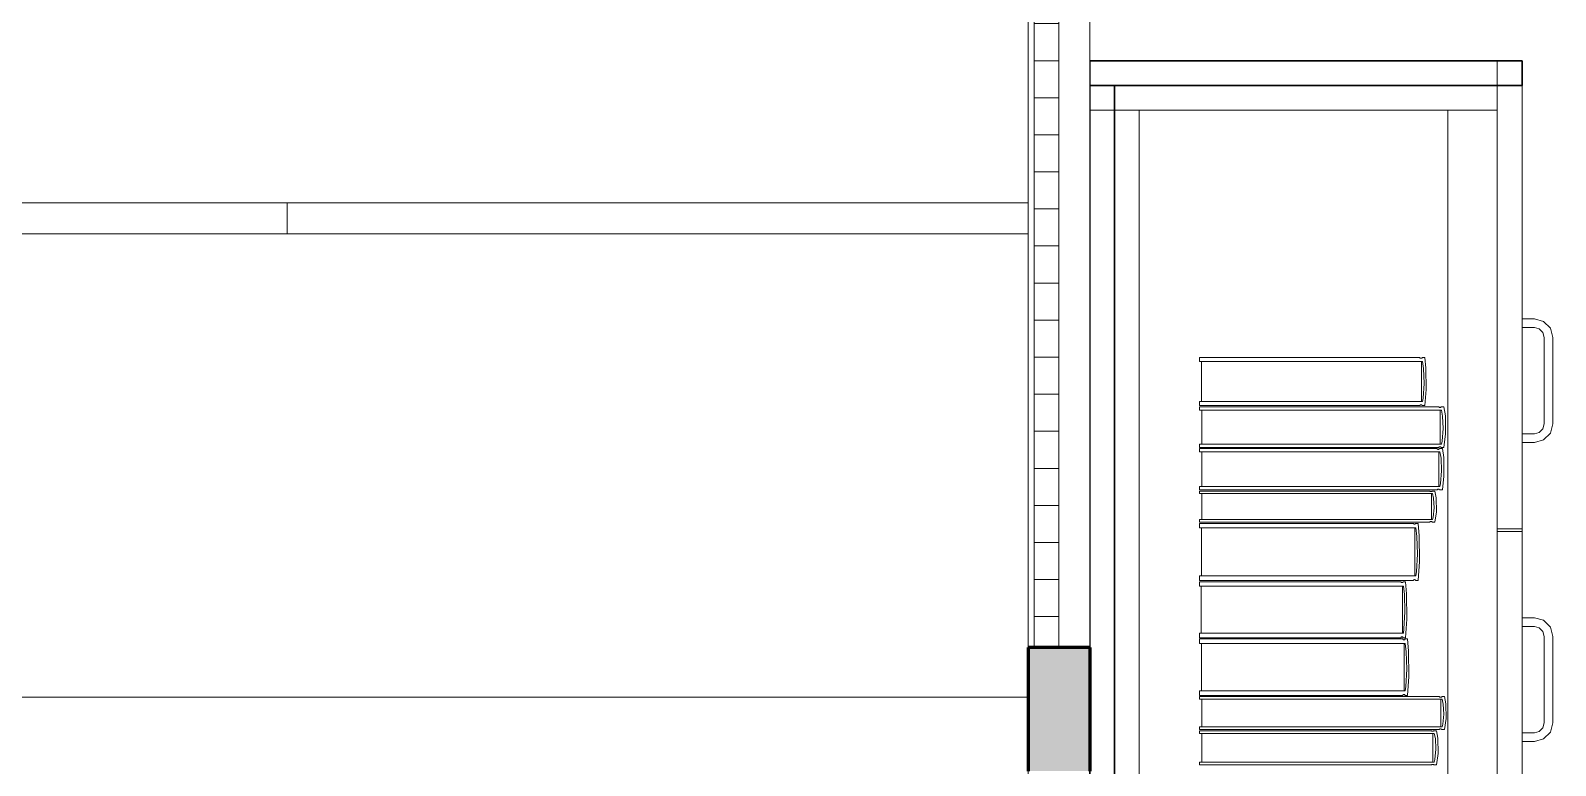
# Model space of a CAD drawing. Header units: inches. Extents: x -38 to 5698, y -33 to 92.
# Drawn here: x 303.862 to 305.097, y 35.729 to 36.324 of the extents above; entities that cross this region are included whole.
import ezdxf

# ---------------------------------------------------------------- set-up
doc = ezdxf.new("R2010")
doc.units = ezdxf.units.IN
doc.header["$MEASUREMENT"] = 0
doc.set_wipeout_variables(frame=1)
doc.linetypes.add('Wipeout_Contour', pattern=[1, 0, -1])
for name, color, linetype in [('02 _ ARQ _ ZON _ Espacio.3D', 7, 'Continuous'), ('Acabado - Muros', 7, 'Continuous'), ('Interior - Mobiliario', 7, 'Continuous')]:
    doc.layers.add(name, color=color, linetype=linetype)

msp = doc.modelspace()

# ---------------------------------------------------------------- linework, layer by layer
at = {"layer": '02 _ ARQ _ ZON _ Espacio.3D', "color": 254, "linetype": 'Continuous', "lineweight": 0, "flags": 128}
for points in [[(294.47, 29.75), (300.57, 29.75), (300.57, 30.8002), (301.07, 30.8001), (301.07, 30.2), (301.67, 30.1999), (301.67, 29.75), (304.67, 29.75), (304.67, 39.7505), (301.07, 39.7505), (301.07, 39), (300.57, 39), (300.57, 39.4), (294.07, 39.4)], [(307.57, 39), (307.57, 39.7505), (306.294, 39.7505), (306.294, 39.3999), (306.064, 39.4), (306.064, 39.7505), (304.72, 39.75), (304.72, 29.75), (307.57, 29.75), (307.57, 30.6)]]:
    msp.add_lwpolyline(points, dxfattribs=at)
at = {"layer": 'Interior - Mobiliario', "color": 175, "linetype": 'Continuous', "lineweight": 13}
for p, q in [((304.74, 36.28), (305.05, 36.28)), ((304.74, 34.82), (304.74, 36.28)), ((305.05, 36.28), (305.05, 34.82)), ((304.76, 36.26), (305.01, 36.26)), ((304.76, 36.26), (304.76, 34.84)), ((305.01, 36.26), (305.05, 36.26)), ((305.01, 34.84), (305.01, 36.26)), ((305.05, 36.26), (305.05, 34.84)), ((304.07, 36.1849), (304.07, 36.1599)), ((304.67, 36.1849), (304.67, 36.1599)), ((304.67, 36.1599), (303.47, 36.1599)), ((305.08, 36.091), (305.07, 36.091)), ((305.07, 36.091), (305.07, 36.084)), ((305.07, 36.084), (305.08, 36.084)), ((305.0875, 36.089), (305.08, 36.091)), ((305.08, 36.084), (305.084, 36.0829)), ((305.093, 36.0835), (305.0875, 36.089)), ((305.084, 36.0829), (305.0869, 36.08)), ((305.0869, 36.08), (305.088, 36.076)), ((305.088, 36.076), (305.088, 36.006)), ((305.095, 36.076), (305.093, 36.0835)), ((305.095, 36.006), (305.095, 36.076)), ((304.8087, 36.0566), (304.8087, 36.0597)), ((304.8087, 36.0597), (304.9872, 36.0597)), ((304.9872, 36.0597), (304.9873, 36.0595)), ((304.9873, 36.0595), (304.9876, 36.0593)), ((304.9876, 36.0593), (304.9878, 36.0591)), ((304.9878, 36.0591), (304.9881, 36.0591)), ((304.9881, 36.0591), (304.9884, 36.0591)), ((304.9884, 36.0591), (304.9886, 36.0592)), ((304.9886, 36.0592), (304.9889, 36.0593)), ((304.9889, 36.0593), (304.9891, 36.0596)), ((304.9891, 36.0596), (304.9892, 36.0597)), ((304.9892, 36.0597), (304.9912, 36.0597)), ((304.9912, 36.0597), (304.9922, 36.0512)), ((304.9894, 36.0566), (304.8087, 36.0566)), ((304.8105, 36.024), (304.8105, 36.0566)), ((304.9885, 36.0566), (304.9885, 36.024)), ((304.9902, 36.0508), (304.9894, 36.0566)), ((304.9907, 36.0388), (304.9902, 36.0508)), ((304.9922, 36.0512), (304.9924, 36.0338)), ((304.9899, 36.0269), (304.9907, 36.0388)), ((304.8087, 36.0209), (304.8087, 36.024)), ((304.8087, 36.024), (304.9894, 36.024)), ((304.9894, 36.024), (304.9899, 36.0269)), ((304.9924, 36.0338), (304.9912, 36.0209)), ((304.9872, 36.0209), (304.8087, 36.0209)), ((304.8087, 36.0172), (304.8087, 36.0199)), ((304.8087, 36.0199), (305.0024, 36.0199)), ((305.0048, 36.0172), (304.8087, 36.0172)), ((304.8107, 35.9896), (304.8107, 36.0172)), ((304.9873, 36.021), (304.9872, 36.0209)), ((304.9875, 36.0212), (304.9873, 36.021)), ((304.9878, 36.0214), (304.9875, 36.0212)), ((304.988, 36.0215), (304.9878, 36.0214)), ((304.9883, 36.0215), (304.988, 36.0215)), ((304.9886, 36.0214), (304.9883, 36.0215)), ((304.9888, 36.0213), (304.9886, 36.0214)), ((304.9891, 36.0211), (304.9888, 36.0213)), ((304.9892, 36.0209), (304.9891, 36.0211)), ((304.9912, 36.0209), (304.9892, 36.0209)), ((305.0024, 36.0199), (305.0026, 36.0197)), ((305.0026, 36.0197), (305.0029, 36.0195)), ((305.0029, 36.0195), (305.0031, 36.0194)), ((305.0031, 36.0194), (305.0034, 36.0193)), ((305.0034, 36.0193), (305.0037, 36.0193)), ((305.0037, 36.0193), (305.004, 36.0194)), ((305.0038, 36.0172), (305.0038, 35.9896)), ((305.004, 36.0194), (305.0043, 36.0195)), ((305.0043, 36.0195), (305.0045, 36.0197)), ((305.0045, 36.0197), (305.0046, 36.0199)), ((305.0046, 36.0199), (305.0068, 36.0199)), ((305.0057, 36.0123), (305.0048, 36.0172)), ((305.0062, 36.0022), (305.0057, 36.0123)), ((305.0068, 36.0199), (305.0079, 36.0126)), ((305.0079, 36.0126), (305.0081, 35.9979)), ((305.0054, 35.9921), (305.0062, 36.0022)), ((305.0081, 35.9979), (305.0068, 35.987)), ((305.08, 35.998), (305.07, 35.998)), ((305.07, 35.998), (305.07, 35.991)), ((305.084, 35.9991), (305.08, 35.998)), ((305.0869, 36.002), (305.084, 35.9991)), ((305.088, 36.006), (305.0869, 36.002)), ((305.0875, 35.993), (305.093, 35.9985)), ((305.093, 35.9985), (305.095, 36.006)), ((304.8087, 35.987), (304.8087, 35.9896)), ((304.8087, 35.9896), (305.0048, 35.9896)), ((305.0024, 35.987), (304.8087, 35.987)), ((304.8087, 35.9833), (304.8087, 35.986)), ((304.8087, 35.986), (305.0012, 35.986)), ((305.0012, 35.986), (305.0013, 35.9858)), ((305.0013, 35.9858), (305.0016, 35.9856)), ((305.0016, 35.9856), (305.0018, 35.9855)), ((305.0018, 35.9855), (305.0021, 35.9854)), ((305.0021, 35.9854), (305.0024, 35.9854)), ((305.0025, 35.9871), (305.0024, 35.987)), ((305.0024, 35.9854), (305.0027, 35.9855)), ((305.0028, 35.9873), (305.0025, 35.9871)), ((305.0027, 35.9855), (305.003, 35.9857)), ((305.0031, 35.9875), (305.0028, 35.9873)), ((305.003, 35.9857), (305.0032, 35.9859)), ((305.0034, 35.9875), (305.0031, 35.9875)), ((305.0032, 35.9859), (305.0033, 35.986)), ((305.0033, 35.986), (305.0055, 35.986)), ((305.0036, 35.9875), (305.0034, 35.9875)), ((305.0039, 35.9875), (305.0036, 35.9875)), ((305.0042, 35.9873), (305.0039, 35.9875)), ((305.0045, 35.9872), (305.0042, 35.9873)), ((305.0046, 35.987), (305.0045, 35.9872)), ((305.0068, 35.987), (305.0046, 35.987)), ((305.0048, 35.9896), (305.0054, 35.9921)), ((305.0055, 35.986), (305.0066, 35.9787)), ((305.07, 35.991), (305.08, 35.991)), ((305.08, 35.991), (305.0875, 35.993)), ((305.0035, 35.9833), (304.8087, 35.9833)), ((304.8106, 35.9553), (304.8106, 35.9833)), ((305.0025, 35.9833), (305.0025, 35.9553)), ((305.0044, 35.9783), (305.0035, 35.9833)), ((305.0049, 35.968), (305.0044, 35.9783)), ((305.0066, 35.9787), (305.0068, 35.9637)), ((305.0041, 35.9578), (305.0049, 35.968)), ((305.0068, 35.9637), (305.0055, 35.9526)), ((304.8087, 35.9526), (304.8087, 35.9553)), ((304.8087, 35.9553), (305.0035, 35.9553)), ((305.0012, 35.9526), (304.8087, 35.9526)), ((304.8087, 35.9496), (304.8087, 35.9516)), ((304.8087, 35.9516), (304.9952, 35.9516)), ((304.9975, 35.9496), (304.8087, 35.9496)), ((304.8106, 35.9285), (304.8106, 35.9496)), ((304.9952, 35.9516), (304.9954, 35.9515)), ((304.9954, 35.9515), (304.9956, 35.9513)), ((304.9956, 35.9513), (304.9959, 35.9512)), ((304.9959, 35.9512), (304.9962, 35.9512)), ((304.9962, 35.9512), (304.9965, 35.9512)), ((304.9965, 35.9512), (304.9967, 35.9512)), ((304.9966, 35.9496), (304.9966, 35.9285)), ((304.9967, 35.9512), (304.997, 35.9513)), ((304.997, 35.9513), (304.9973, 35.9515)), ((304.9973, 35.9515), (304.9974, 35.9516)), ((304.9974, 35.9516), (304.9994, 35.9516)), ((304.9984, 35.9458), (304.9975, 35.9496)), ((304.9994, 35.9516), (305.0005, 35.9461)), ((305.0013, 35.9527), (305.0012, 35.9526)), ((305.0015, 35.9529), (305.0013, 35.9527)), ((305.0018, 35.9531), (305.0015, 35.9529)), ((305.0021, 35.9531), (305.0018, 35.9531)), ((305.0024, 35.9531), (305.0021, 35.9531)), ((305.0026, 35.9531), (305.0024, 35.9531)), ((305.0029, 35.953), (305.0026, 35.9531)), ((305.0032, 35.9528), (305.0029, 35.953)), ((305.0033, 35.9526), (305.0032, 35.9528)), ((305.0055, 35.9526), (305.0033, 35.9526)), ((305.0035, 35.9553), (305.0041, 35.9578)), ((304.9981, 35.9304), (304.9989, 35.9381)), ((304.9989, 35.9381), (304.9984, 35.9458)), ((305.0005, 35.9461), (305.0007, 35.9349)), ((304.8087, 35.9265), (304.8087, 35.9285)), ((304.8087, 35.9285), (304.9975, 35.9285)), ((304.9952, 35.9265), (304.8087, 35.9265)), ((304.8087, 35.9218), (304.8087, 35.9255)), ((304.8087, 35.9255), (304.982, 35.9255)), ((304.982, 35.9255), (304.9821, 35.9253)), ((304.9821, 35.9253), (304.9824, 35.925)), ((304.9824, 35.925), (304.9826, 35.9248)), ((304.9826, 35.9248), (304.9829, 35.9248)), ((304.9829, 35.9248), (304.9831, 35.9248)), ((304.9831, 35.9248), (304.9834, 35.9249)), ((304.9834, 35.9249), (304.9836, 35.9251)), ((304.9836, 35.9251), (304.9838, 35.9254)), ((304.9838, 35.9254), (304.9839, 35.9255)), ((304.9839, 35.9255), (304.9859, 35.9255)), ((304.9859, 35.9255), (304.9868, 35.9154)), ((304.9954, 35.9266), (304.9952, 35.9265)), ((304.9956, 35.9268), (304.9954, 35.9266)), ((304.9959, 35.9269), (304.9956, 35.9268)), ((304.9961, 35.9269), (304.9959, 35.9269)), ((304.9964, 35.9269), (304.9961, 35.9269)), ((304.9967, 35.9269), (304.9964, 35.9269)), ((304.997, 35.9268), (304.9967, 35.9269)), ((304.9972, 35.9267), (304.997, 35.9268)), ((304.9974, 35.9265), (304.9972, 35.9267)), ((304.9994, 35.9265), (304.9974, 35.9265)), ((304.9975, 35.9285), (304.9981, 35.9304)), ((305.0007, 35.9349), (304.9994, 35.9265)), ((304.9841, 35.9218), (304.8087, 35.9218)), ((304.8104, 35.8829), (304.8104, 35.9218)), ((304.9832, 35.9218), (304.9832, 35.8829)), ((304.9849, 35.9149), (304.9841, 35.9218)), ((304.9854, 35.9006), (304.9849, 35.9149)), ((304.9868, 35.9154), (304.9871, 35.8947)), ((305.07, 35.921), (305.05, 35.921)), ((305.05, 35.56), (305.05, 35.919)), ((305.07, 35.919), (305.05, 35.919)), ((305.07, 35.56), (305.07, 35.919)), ((304.9846, 35.8864), (304.9854, 35.9006)), ((304.9841, 35.8829), (304.9846, 35.8864)), ((304.9871, 35.8947), (304.9859, 35.8792)), ((304.8087, 35.8792), (304.8087, 35.8829)), ((304.8087, 35.8829), (304.9841, 35.8829)), ((304.982, 35.8792), (304.8087, 35.8792)), ((304.8087, 35.8746), (304.8087, 35.8782)), ((304.8087, 35.8782), (304.9719, 35.8782)), ((304.9739, 35.8746), (304.8087, 35.8746)), ((304.8103, 35.8366), (304.8103, 35.8746)), ((304.9719, 35.8782), (304.9721, 35.878)), ((304.9721, 35.878), (304.9723, 35.8777)), ((304.9723, 35.8777), (304.9725, 35.8775)), ((304.9725, 35.8775), (304.9728, 35.8775)), ((304.9728, 35.8775), (304.973, 35.8775)), ((304.973, 35.8775), (304.9732, 35.8776)), ((304.9731, 35.8746), (304.9731, 35.8366)), ((304.9732, 35.8776), (304.9735, 35.8778)), ((304.9735, 35.8778), (304.9737, 35.878)), ((304.9737, 35.878), (304.9738, 35.8782)), ((304.9738, 35.8782), (304.9756, 35.8782)), ((304.9747, 35.8678), (304.9739, 35.8746)), ((304.9756, 35.8782), (304.9765, 35.8683)), ((304.9821, 35.8794), (304.982, 35.8792)), ((304.9823, 35.8797), (304.9821, 35.8794)), ((304.9825, 35.8799), (304.9823, 35.8797)), ((304.9828, 35.88), (304.9825, 35.8799)), ((304.9831, 35.88), (304.9828, 35.88)), ((304.9833, 35.8799), (304.9831, 35.88)), ((304.9836, 35.8797), (304.9833, 35.8799)), ((304.9838, 35.8795), (304.9836, 35.8797)), ((304.9839, 35.8792), (304.9838, 35.8795)), ((304.9859, 35.8792), (304.9839, 35.8792)), ((304.9751, 35.8539), (304.9747, 35.8678)), ((304.9765, 35.8683), (304.9767, 35.848)), ((304.9744, 35.84), (304.9751, 35.8539)), ((305.07, 35.849), (305.08, 35.849)), ((305.07, 35.842), (305.07, 35.849)), ((305.08, 35.849), (305.0875, 35.847)), ((304.9739, 35.8366), (304.9744, 35.84)), ((304.9767, 35.848), (304.9756, 35.8329)), ((305.08, 35.842), (305.07, 35.842)), ((305.084, 35.8409), (305.08, 35.842)), ((305.0869, 35.838), (305.084, 35.8409)), ((305.088, 35.834), (305.0869, 35.838)), ((305.0875, 35.847), (305.093, 35.8415)), ((305.093, 35.8415), (305.095, 35.834)), ((304.8087, 35.8329), (304.8087, 35.8366)), ((304.8087, 35.8366), (304.9739, 35.8366)), ((304.9719, 35.8329), (304.8087, 35.8329)), ((304.8087, 35.8283), (304.8087, 35.8319)), ((304.8087, 35.8319), (304.9735, 35.8319)), ((304.9755, 35.8283), (304.8087, 35.8283)), ((304.8104, 35.7899), (304.8104, 35.8283)), ((304.972, 35.8331), (304.9719, 35.8329)), ((304.9722, 35.8334), (304.972, 35.8331)), ((304.9725, 35.8336), (304.9722, 35.8334)), ((304.9727, 35.8337), (304.9725, 35.8336)), ((304.973, 35.8337), (304.9727, 35.8337)), ((304.9732, 35.8336), (304.973, 35.8337)), ((304.9734, 35.8334), (304.9732, 35.8336)), ((304.9736, 35.8332), (304.9734, 35.8334)), ((304.9735, 35.8319), (304.9736, 35.8317)), ((304.9738, 35.8329), (304.9736, 35.8332)), ((304.9736, 35.8317), (304.9738, 35.8314)), ((304.9756, 35.8329), (304.9738, 35.8329)), ((304.9738, 35.8314), (304.9741, 35.8313)), ((304.9741, 35.8313), (304.9743, 35.8312)), ((304.9743, 35.8312), (304.9746, 35.8312)), ((304.9746, 35.8312), (304.9748, 35.8313)), ((304.9746, 35.8283), (304.9746, 35.7899)), ((304.9748, 35.8313), (304.975, 35.8315)), ((304.975, 35.8315), (304.9752, 35.8318)), ((304.9752, 35.8318), (304.9753, 35.8319)), ((304.9753, 35.8319), (304.9772, 35.8319)), ((304.9763, 35.8214), (304.9755, 35.8283)), ((304.9772, 35.8319), (304.9781, 35.8219)), ((305.088, 35.764), (305.088, 35.834)), ((305.095, 35.834), (305.095, 35.764)), ((304.9767, 35.8074), (304.9763, 35.8214)), ((304.9781, 35.8219), (304.9783, 35.8015)), ((304.976, 35.7933), (304.9767, 35.8074)), ((304.9783, 35.8015), (304.9772, 35.7862)), ((304.8087, 35.7862), (304.8087, 35.7899)), ((304.8087, 35.7899), (304.9755, 35.7899)), ((304.9755, 35.7899), (304.976, 35.7933)), ((304.9735, 35.7862), (304.8087, 35.7862)), ((304.8087, 35.7831), (304.8087, 35.7852)), ((304.8087, 35.7852), (305.0029, 35.7852)), ((305.0053, 35.7831), (304.8087, 35.7831)), ((304.8107, 35.7608), (304.8107, 35.7831)), ((304.9736, 35.7864), (304.9735, 35.7862)), ((304.9738, 35.7867), (304.9736, 35.7864)), ((304.974, 35.7869), (304.9738, 35.7867)), ((304.9742, 35.787), (304.974, 35.7869)), ((304.9745, 35.787), (304.9742, 35.787)), ((304.9747, 35.7869), (304.9745, 35.787)), ((304.975, 35.7867), (304.9747, 35.7869)), ((304.9752, 35.7865), (304.975, 35.7867)), ((304.9753, 35.7862), (304.9752, 35.7865)), ((304.9772, 35.7862), (304.9753, 35.7862)), ((305.0029, 35.7852), (305.0031, 35.7851)), ((305.0031, 35.7851), (305.0033, 35.7849)), ((305.0033, 35.7849), (305.0036, 35.7848)), ((305.0036, 35.7848), (305.0039, 35.7848)), ((305.0039, 35.7848), (305.0042, 35.7848)), ((305.0042, 35.7848), (305.0045, 35.7848)), ((305.0043, 35.7831), (305.0043, 35.7608)), ((305.0045, 35.7848), (305.0047, 35.7849)), ((305.0047, 35.7849), (305.005, 35.7851)), ((305.005, 35.7851), (305.0051, 35.7852)), ((305.0051, 35.7852), (305.0072, 35.7852)), ((305.0062, 35.7791), (305.0053, 35.7831)), ((305.0067, 35.7709), (305.0062, 35.7791)), ((305.0072, 35.7852), (305.0083, 35.7794)), ((305.0083, 35.7794), (305.0086, 35.7675)), ((305.0053, 35.7608), (305.0059, 35.7628)), ((305.0059, 35.7628), (305.0067, 35.7709)), ((305.0086, 35.7675), (305.0072, 35.7586)), ((305.0869, 35.76), (305.088, 35.764)), ((305.095, 35.764), (305.093, 35.7565)), ((304.8087, 35.7586), (304.8087, 35.7608)), ((304.8087, 35.7608), (305.0053, 35.7608)), ((305.0029, 35.7586), (304.8087, 35.7586)), ((304.8087, 35.7554), (304.8087, 35.7576)), ((304.8087, 35.7576), (304.9966, 35.7576)), ((304.9989, 35.7554), (304.8087, 35.7554)), ((304.8106, 35.7322), (304.8106, 35.7554)), ((304.9966, 35.7576), (304.9968, 35.7575)), ((304.9968, 35.7575), (304.997, 35.7573)), ((304.997, 35.7573), (304.9973, 35.7572)), ((304.9973, 35.7572), (304.9976, 35.7572)), ((304.9976, 35.7572), (304.9979, 35.7572)), ((304.9979, 35.7572), (304.9981, 35.7572)), ((304.9979, 35.7554), (304.9979, 35.7322)), ((304.9981, 35.7572), (304.9984, 35.7574)), ((304.9984, 35.7574), (304.9986, 35.7575)), ((304.9986, 35.7575), (304.9987, 35.7576)), ((304.9987, 35.7576), (305.0008, 35.7576)), ((304.9998, 35.7513), (304.9989, 35.7554)), ((305.0003, 35.7428), (304.9998, 35.7513)), ((305.0008, 35.7576), (305.0019, 35.7516)), ((305.0019, 35.7516), (305.0021, 35.7392)), ((305.003, 35.7587), (305.0029, 35.7586)), ((305.0033, 35.7589), (305.003, 35.7587)), ((305.0035, 35.759), (305.0033, 35.7589)), ((305.0038, 35.7591), (305.0035, 35.759)), ((305.0041, 35.7591), (305.0038, 35.7591)), ((305.0044, 35.759), (305.0041, 35.7591)), ((305.0047, 35.7589), (305.0044, 35.759)), ((305.0049, 35.7588), (305.0047, 35.7589)), ((305.0051, 35.7586), (305.0049, 35.7588)), ((305.0072, 35.7586), (305.0051, 35.7586)), ((305.07, 35.756), (305.08, 35.756)), ((305.07, 35.749), (305.07, 35.756)), ((305.08, 35.756), (305.084, 35.7571)), ((305.0875, 35.751), (305.08, 35.749)), ((305.084, 35.7571), (305.0869, 35.76)), ((305.093, 35.7565), (305.0875, 35.751)), ((304.9995, 35.7343), (305.0003, 35.7428)), ((305.0021, 35.7392), (305.0008, 35.73)), ((305.08, 35.749), (305.07, 35.749)), ((304.8087, 35.73), (304.8087, 35.7322)), ((304.8087, 35.7322), (304.9989, 35.7322)), ((304.9966, 35.73), (304.8087, 35.73)), ((304.9967, 35.7301), (304.9966, 35.73)), ((304.997, 35.7302), (304.9967, 35.7301)), ((304.9972, 35.7304), (304.997, 35.7302)), ((304.9975, 35.7304), (304.9972, 35.7304)), ((304.9978, 35.7304), (304.9975, 35.7304)), ((304.9981, 35.7304), (304.9978, 35.7304)), ((304.9983, 35.7303), (304.9981, 35.7304)), ((304.9986, 35.7301), (304.9983, 35.7303)), ((304.9987, 35.73), (304.9986, 35.7301)), ((305.0008, 35.73), (304.9987, 35.73)), ((304.9989, 35.7322), (304.9995, 35.7343))]:
    msp.add_line(p, q, dxfattribs=at)
at = {"layer": 'Interior - Mobiliario', "color": 175, "linetype": 'Continuous', "lineweight": 13, "flags": 128}
for points in [[(304.67, 36.1849), (303.47, 36.1849), (303.47, 35.7849), (304.67, 35.7849)], [(304.67, 35.3849), (303.47, 35.3849), (303.47, 35.7849), (304.67, 35.7849)]]:
    msp.add_lwpolyline(points, close=True, dxfattribs=at)

# ---------------------------------------------------------------- next in the draw order: wipeouts: each hides what was drawn before it
at = {"color": 254, "linetype": 'Wipeout_Contour', "lineweight": 0, "ltscale": 9758.664936}
msp.add_wipeout([(304.74, 36.28), (304.72, 36.28), (304.72, 34.82), (304.74, 34.82)], dxfattribs=at).dxf.layer = 'Interior - Mobiliario'

# ---------------------------------------------------------------- next in the draw order: linework, layer by layer
at = {"layer": 'Interior - Mobiliario', "color": 175, "linetype": 'Continuous', "lineweight": 30}
for p, q in [((304.72, 34.82), (304.72, 36.28)), ((304.74, 36.28), (304.72, 36.28)), ((304.74, 34.82), (304.74, 36.28))]:
    msp.add_line(p, q, dxfattribs=at)
at = {"layer": 'Interior - Mobiliario', "color": 175, "linetype": 'Continuous', "lineweight": 13}
for p, q in [((304.72, 36.28), (304.74, 36.28)), ((304.72, 34.82), (304.72, 36.28)), ((304.74, 36.28), (304.74, 34.82)), ((304.72, 36.26), (304.76, 36.26)), ((304.72, 34.84), (304.72, 36.26))]:
    msp.add_line(p, q, dxfattribs=at)

# ---------------------------------------------------------------- next in the draw order: wipeouts: each hides what was drawn before it
at = {"color": 254, "linetype": 'Wipeout_Contour', "lineweight": 0, "ltscale": 9759.368014}
msp.add_wipeout([(305.07, 36.3), (304.72, 36.3), (304.72, 36.28), (305.07, 36.28)], dxfattribs=at).dxf.layer = 'Interior - Mobiliario'

# ---------------------------------------------------------------- next in the draw order: linework, layer by layer
at = {"layer": 'Interior - Mobiliario', "color": 175, "linetype": 'Continuous', "lineweight": 30}
for p, q in [((304.72, 36.28), (304.72, 36.3)), ((305.07, 36.3), (304.72, 36.3)), ((305.07, 36.28), (305.07, 36.3)), ((305.07, 36.28), (304.72, 36.28))]:
    msp.add_line(p, q, dxfattribs=at)
at = {"layer": 'Interior - Mobiliario', "color": 175, "linetype": 'Continuous', "lineweight": 13}
for p, q in [((304.72, 36.3), (305.07, 36.3)), ((304.72, 36.28), (304.72, 36.3)), ((304.72, 36.3), (305.05, 36.3)), ((304.72, 36.26), (304.72, 36.3)), ((305.07, 36.3), (304.72, 36.3)), ((304.72, 36.3), (304.72, 34.8)), ((305.05, 36.3), (305.05, 36.26)), ((305.07, 36.3), (305.07, 36.28)), ((305.07, 34.8), (305.07, 36.3)), ((305.07, 36.28), (304.72, 36.28)), ((304.72, 36.28), (305.07, 36.28)), ((304.72, 34.82), (304.72, 36.28)), ((304.74, 36.28), (305.07, 36.28)), ((304.74, 34.82), (304.74, 36.28)), ((304.74, 36.28), (305.05, 36.28)), ((304.74, 34.82), (304.74, 36.28)), ((304.74, 36.28), (305.05, 36.28)), ((304.74, 34.82), (304.74, 36.28)), ((305.05, 36.28), (305.05, 34.82)), ((305.05, 36.28), (305.05, 34.82)), ((305.05, 36.28), (305.05, 35.921)), ((305.07, 36.28), (305.05, 36.28)), ((305.07, 36.28), (305.07, 34.82)), ((305.07, 36.28), (305.07, 34.82)), ((305.07, 36.28), (305.07, 35.921))]:
    msp.add_line(p, q, dxfattribs=at)

# ---------------------------------------------------------------- next in the draw order: wipeouts: each hides what was drawn before it
at = {"color": 254, "linetype": 'Wipeout_Contour', "lineweight": 0, "ltscale": 14637.651825}
msp.add_wipeout([(304.67, 37.9584), (304.67, 35.8249), (304.72, 35.8249), (304.72, 37.9749), (304.703, 37.9749), (304.703, 37.9584)], dxfattribs=at).dxf.layer = 'Acabado - Muros'

# ---------------------------------------------------------------- next in the draw order: linework, layer by layer
at = {"layer": 'Acabado - Muros', "color": 7, "linetype": 'Continuous', "lineweight": 60}
msp.add_line((304.72, 35.8249), (304.72, 35.7249), dxfattribs=at)
at = {"layer": 'Acabado - Muros', "color": 251, "linetype": 'Continuous', "lineweight": 13, "flags": 128}
for points in [[(304.72, 35.8249), (304.72, 37.9749), (304.72, 39.8)], [(304.67, 35.8249), (304.67, 37.9584)]]:
    msp.add_lwpolyline(points, dxfattribs=at)

# ---------------------------------------------------------------- next in the draw order: wipeouts: each hides what was drawn before it
at = {"color": 254, "linetype": 'Wipeout_Contour', "lineweight": 0, "ltscale": 9758.565114}
msp.add_wipeout([(304.675, 37.9584), (304.675, 35.8249), (304.695, 35.8249), (304.695, 37.9584)], dxfattribs=at).dxf.layer = 'Acabado - Muros'

# ---------------------------------------------------------------- next in the draw order: hatches: boundary and pattern name
at = {"layer": 'Acabado - Muros', "linetype": 'Continuous', "lineweight": 0}
h = msp.add_hatch(dxfattribs=at)
h.set_pattern_fill('CONTRACHAPADO_0002', color=254, style=0, pattern_type=2)
h.set_pattern_definition([(0, (277.500038, 6e-09), (0, 0.030000001), [])])
h.paths.add_polyline_path([(304.675, 37.9584), (304.675, 35.8249), (304.695, 35.8249), (304.695, 37.9584)])
msp.add_hatch(color=254, dxfattribs=at).paths.add_polyline_path([(304.72, 35.8249), (304.67, 35.8249), (304.67, 35.7249), (304.72, 35.7249)])

# ---------------------------------------------------------------- next in the draw order: linework, layer by layer
at = {"layer": 'Acabado - Muros', "color": 7, "linetype": 'Continuous', "lineweight": 60}
for p, q in [((304.67, 35.8249), (304.67, 35.7249)), ((304.72, 35.8249), (304.67, 35.8249))]:
    msp.add_line(p, q, dxfattribs=at)
at = {"layer": 'Acabado - Muros', "color": 7, "linetype": 'Continuous', "lineweight": 13, "flags": 128}
msp.add_lwpolyline([(304.675, 37.9584), (304.695, 37.9584), (304.695, 35.8249), (304.675, 35.8249)], close=True, dxfattribs=at)

doc.saveas('drawing.dxf')
